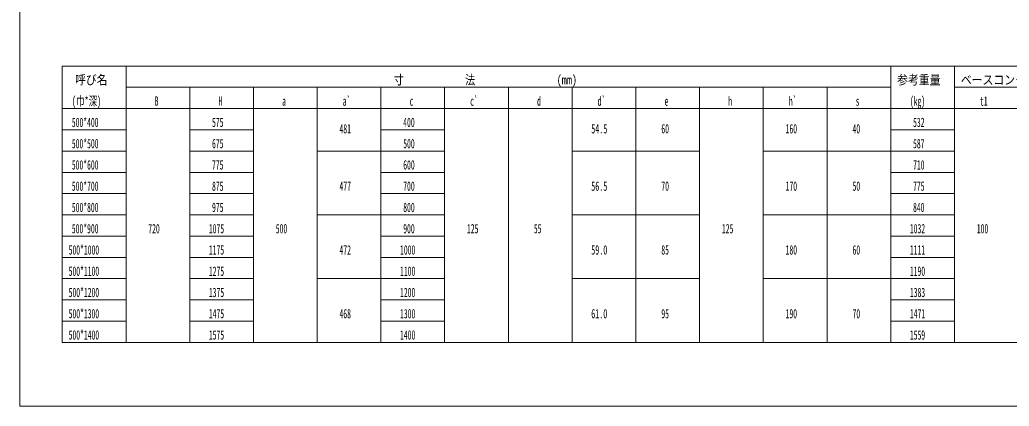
# Model space of a CAD drawing. Units: millimetres on the paper. Extents: x 26 to 772, y 19 to 550.
# Drawn here: x 25.5 to 491.2, y 19 to 200.8 of the extents above; entities that cross this region are included whole.
import ezdxf
from ezdxf.enums import TextEntityAlignment as Align

# ---------------------------------------------------------------- set-up
doc = ezdxf.new("R2010")
doc.units = ezdxf.units.MM
doc.layers.add('1', color=7, linetype='Continuous', lineweight=18)
doc.styles.add('ＭＳ ゴシック', font='')
doc.styles.get('ＭＳ ゴシック').set_extended_font_data('MS Gothic')

msp = doc.modelspace()

# ---------------------------------------------------------------- linework, layer by layer
at = {"layer": '1'}
for p, q in [((25.5, 550), (25.5, 19)), ((45.5, 179), (585.5, 179)), ((45.5, 69), (45.5, 179)), ((45.5, 179), (45.5, 49)), ((585.5, 179), (45.5, 179)), ((75.5, 179), (75.5, 69)), ((75.5, 179), (75.5, 69)), ((435.5, 179), (435.5, 69)), ((465.5, 69), (465.5, 179)), ((75.5, 169), (435.5, 169)), ((105.5, 169), (105.5, 69)), ((135.5, 69), (135.5, 169)), ((165.5, 169), (165.5, 69)), ((195.5, 69), (195.5, 169)), ((225.5, 169), (225.5, 69)), ((255.5, 69), (255.5, 169)), ((285.5, 169), (285.5, 69)), ((315.5, 69), (315.5, 169)), ((345.5, 69), (345.5, 169)), ((375.5, 69), (375.5, 169)), ((405.5, 69), (405.5, 169)), ((465.5, 169), (525.5, 169)), ((45.5, 159), (585.5, 159)), ((45.5, 159), (585.5, 159)), ((45.5, 149), (75.5, 149)), ((105.5, 149), (135.5, 149)), ((195.5, 149), (225.5, 149)), ((435.5, 149), (465.5, 149)), ((45.5, 139), (75.5, 139)), ((105.5, 139), (135.5, 139)), ((165.5, 139), (195.5, 139)), ((225.5, 139), (195.5, 139)), ((285.5, 139), (345.5, 139)), ((375.5, 139), (435.5, 139)), ((435.5, 139), (465.5, 139)), ((45.5, 129), (75.5, 129)), ((105.5, 129), (135.5, 129)), ((195.5, 129), (225.5, 129)), ((435.5, 129), (465.5, 129)), ((45.5, 119), (75.5, 119)), ((135.5, 119), (105.5, 119)), ((225.5, 119), (195.5, 119)), ((465.5, 119), (435.5, 119)), ((45.5, 109), (75.5, 109)), ((105.5, 109), (135.5, 109)), ((165.5, 109), (195.5, 109)), ((195.5, 109), (225.5, 109)), ((285.5, 109), (345.5, 109)), ((435.5, 109), (375.5, 109)), ((435.5, 109), (465.5, 109)), ((45.5, 99), (75.5, 99)), ((135.5, 99), (105.5, 99)), ((225.5, 99), (195.5, 99)), ((465.5, 99), (435.5, 99)), ((45.5, 89), (75.5, 89)), ((105.5, 89), (135.5, 89)), ((195.5, 89), (225.5, 89)), ((435.5, 89), (465.5, 89)), ((45.5, 79), (75.5, 79)), ((135.5, 79), (105.5, 79)), ((165.5, 79), (195.5, 79)), ((225.5, 79), (195.5, 79)), ((285.5, 79), (345.5, 79)), ((375.5, 79), (435.5, 79)), ((465.5, 79), (435.5, 79)), ((45.5, 69), (75.5, 69)), ((75.5, 49), (75.5, 69)), ((105.5, 69), (135.5, 69)), ((105.5, 49), (105.5, 69)), ((135.5, 69), (135.5, 49)), ((165.5, 49), (165.5, 69)), ((195.5, 69), (225.5, 69)), ((195.5, 69), (195.5, 49)), ((225.5, 69), (225.5, 49)), ((255.5, 69), (255.5, 49)), ((285.5, 49), (285.5, 69)), ((315.5, 69), (315.5, 49)), ((345.5, 69), (345.5, 49)), ((375.5, 49), (375.5, 69)), ((405.5, 69), (405.5, 49)), ((435.5, 69), (465.5, 69)), ((435.5, 49), (435.5, 69)), ((465.5, 69), (465.5, 49)), ((45.5, 59), (75.5, 59)), ((135.5, 59), (105.5, 59)), ((225.5, 59), (195.5, 59)), ((435.5, 59), (465.5, 59)), ((585.5, 49), (45.5, 49)), ((25.5, 19), (771.5, 19))]:
    msp.add_line(p, q, dxfattribs=at)

# ---------------------------------------------------------------- texts
at = {"layer": '1', "style": 'ＭＳ ゴシック'}
for s, width, p in [('呼び名', 0.85, (51.5, 169)), ('寸\u3000\u3000    \u3000\u3000法\u3000        \u3000\u3000\u3000(mm)', 0.8, (201.5, 169)), ('参考重量', 0.85, (438.5, 169)), ('ベースコンクリート', 0.85, (468.5, 169)), ('(巾*深)', 0.65, (50, 159)), ('B', 0.5, (89, 159)), ('H', 0.5, (119, 159)), ('a', 0.5, (149, 159)), ('a`', 0.5, (177.5, 159)), ('c', 0.5, (209, 159)), ('c`', 0.5, (237.5, 159)), ('d', 0.5, (269, 159)), ('d`', 0.5, (297.5, 159)), ('e', 0.5, (329, 159)), ('h', 0.5, (359, 159)), ('h`', 0.5, (387.5, 159)), ('s', 0.5, (419, 159)), ('(kg)', 0.5, (444.5, 159)), ('t1', 0.5, (477.5, 159)), ('500*400', 0.5, (50, 149)), ('575', 0.5, (116, 149)), ('400', 0.5, (206, 149)), ('532', 0.5, (446, 149)), ('481', 0.5, (176, 146)), ('54.5', 0.55, (294.5, 146)), ('60', 0.5, (327.5, 146)), ('160', 0.5, (386, 146)), ('40', 0.5, (417.5, 146)), ('500*500', 0.5, (50, 139)), ('675', 0.5, (116, 139)), ('500', 0.5, (206, 139)), ('587', 0.5, (446, 139)), ('500*600', 0.5, (50, 129)), ('775', 0.5, (116, 129)), ('600', 0.5, (206, 129)), ('710', 0.5, (446, 129)), ('500*700', 0.5, (50, 119)), ('875', 0.5, (116, 119)), ('477', 0.5, (176, 119)), ('700', 0.5, (206, 119)), ('56.5', 0.55, (294.5, 119)), ('70', 0.5, (327.5, 119)), ('170', 0.5, (386, 119)), ('50', 0.5, (417.5, 119)), ('775', 0.5, (446, 119)), ('500*800', 0.5, (50, 109)), ('975', 0.5, (116, 109)), ('800', 0.5, (206, 109)), ('840', 0.5, (446, 109)), ('500*900', 0.5, (50, 99)), ('720', 0.5, (86, 99)), ('1075', 0.5, (114.5, 99)), ('500', 0.5, (146, 99)), ('900', 0.5, (206, 99)), ('125', 0.5, (236, 99)), ('55', 0.5, (267.5, 99)), ('125', 0.5, (356, 99)), ('1032', 0.5, (444.5, 99)), ('100', 0.5, (476, 99)), ('500*1000', 0.5, (48.5, 89)), ('1175', 0.5, (114.5, 89)), ('472', 0.5, (176, 89)), ('1000', 0.5, (204.5, 89)), ('59.0', 0.55, (294.5, 89)), ('85', 0.5, (327.5, 89)), ('180', 0.5, (386, 89)), ('60', 0.5, (417.5, 89)), ('1111', 0.5, (444.5, 89)), ('500*1100', 0.5, (48.5, 79)), ('1275', 0.5, (114.5, 79)), ('1100', 0.5, (204.5, 79)), ('1190', 0.5, (444.5, 79)), ('500*1200', 0.5, (48.5, 69)), ('1375', 0.5, (114.5, 69)), ('1200', 0.5, (204.5, 69)), ('1383', 0.5, (444.5, 69)), ('500*1300', 0.5, (48.5, 59)), ('1475', 0.5, (114.5, 59)), ('468', 0.5, (176, 59)), ('1300', 0.5, (204.5, 59)), ('61.0', 0.55, (294.5, 59)), ('95', 0.5, (327.5, 59)), ('190', 0.5, (386, 59)), ('70', 0.5, (417.5, 59)), ('1471', 0.5, (444.5, 59)), ('500*1400', 0.5, (48.5, 49)), ('1575', 0.5, (114.5, 49)), ('1400', 0.5, (204.5, 49)), ('1559', 0.5, (444.5, 49))]:
    msp.add_text(s, height=4.399, dxfattribs=dict(at, width=width)).set_placement(p, align=Align.BOTTOM_LEFT)

doc.saveas('drawing.dxf')
